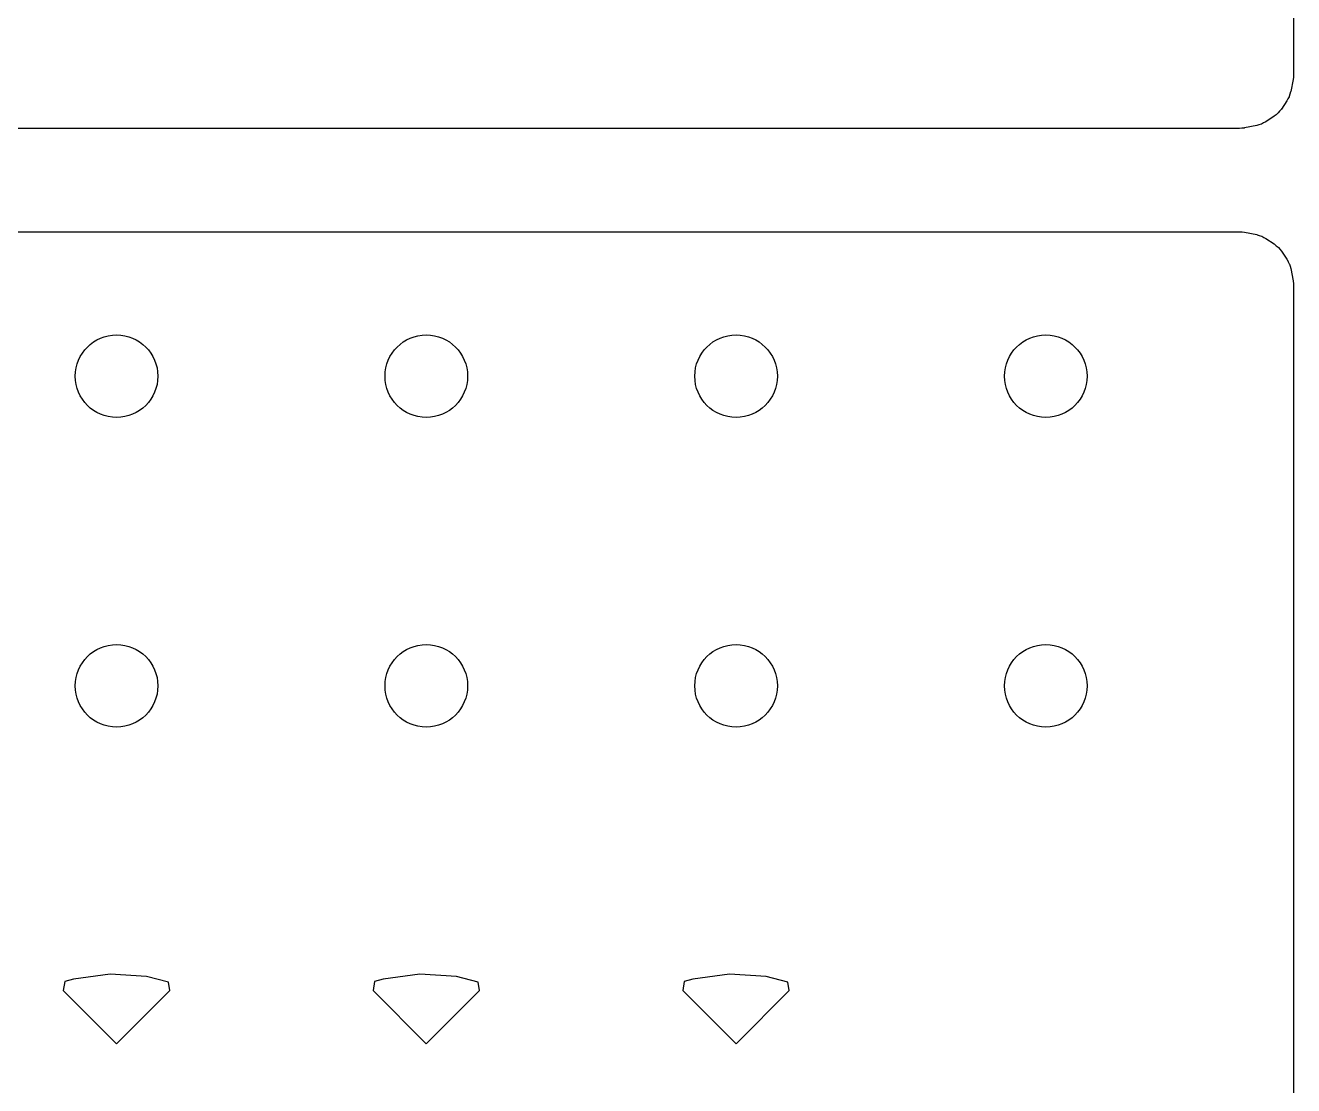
# Model space of a CAD drawing. Extents: x 1.67 to 6.2, y -5.98 to -1.89.
# Drawn here: x 2.7503 to 2.9921, y -4.1392 to -3.937 of the extents above; entities that cross this region are included whole.
import ezdxf

# ---------------------------------------------------------------- set-up
doc = ezdxf.new("R2010")
doc.units = 0
doc.header["$MEASUREMENT"] = 0
doc.layers.add('BLACK', color=7, linetype='CONTINUOUS')

msp = doc.modelspace()

# ---------------------------------------------------------------- linework, layer by layer
at = {"layer": 'BLACK', "linetype": 'CONTINUOUS'}
for p, q in [((2.99213, -3.593), (2.99213, -3.94637)), ((2.99203, -3.94733), (2.99157, -3.94966)), ((2.99208, -3.94688), (2.99203, -3.94733)), ((2.99213, -3.94643), (2.99208, -3.94688)), ((2.99213, -3.94637), (2.99213, -3.94637)), ((2.99213, -3.94637), (2.99213, -3.94637)), ((2.99213, -3.94637), (2.99213, -3.94637)), ((2.99213, -3.94637), (2.99213, -3.94643)), ((2.99126, -3.95064), (2.99104, -3.95103)), ((2.99127, -3.95061), (2.99126, -3.95064)), ((2.99129, -3.95058), (2.99127, -3.95061)), ((2.99142, -3.95015), (2.99129, -3.95058)), ((2.99155, -3.94972), (2.99142, -3.95015)), ((2.99157, -3.94967), (2.99155, -3.94972)), ((2.99157, -3.94966), (2.99157, -3.94966)), ((2.99157, -3.94966), (2.99157, -3.94967)), ((2.99157, -3.94967), (2.99157, -3.94967)), ((2.98975, -3.95305), (2.98946, -3.9534)), ((2.98978, -3.953), (2.98975, -3.95305)), ((2.98979, -3.953), (2.98978, -3.953)), ((2.98978, -3.953), (2.98978, -3.953)), ((2.98978, -3.953), (2.98978, -3.953)), ((2.99083, -3.95143), (2.98979, -3.953)), ((2.99104, -3.95103), (2.99083, -3.95143)), ((2.98641, -3.95564), (2.98601, -3.95586)), ((2.98681, -3.95544), (2.98641, -3.95564)), ((2.98686, -3.9554), (2.98681, -3.95544)), ((2.98843, -3.95435), (2.98686, -3.9554)), ((2.98686, -3.9554), (2.98686, -3.9554)), ((2.98686, -3.9554), (2.98686, -3.9554)), ((2.98686, -3.9554), (2.98686, -3.9554)), ((2.98878, -3.95407), (2.98843, -3.95435)), ((2.98913, -3.95379), (2.98878, -3.95407)), ((2.98915, -3.95376), (2.98913, -3.95379)), ((2.98917, -3.95374), (2.98915, -3.95376)), ((2.98946, -3.9534), (2.98917, -3.95374)), ((2.9818, -3.95669), (2.47282, -3.95669)), ((2.98224, -3.95665), (2.9818, -3.95669)), ((2.98269, -3.95661), (2.98224, -3.95665)), ((2.98275, -3.9566), (2.98269, -3.95661)), ((2.98276, -3.9566), (2.98275, -3.9566)), ((2.98275, -3.9566), (2.98275, -3.9566)), ((2.98275, -3.9566), (2.98275, -3.9566)), ((2.98509, -3.95613), (2.98276, -3.9566)), ((2.98552, -3.956), (2.98509, -3.95613)), ((2.98595, -3.95588), (2.98552, -3.956)), ((2.98598, -3.95586), (2.98595, -3.95588)), ((2.98601, -3.95586), (2.98598, -3.95586)), ((2.48488, -3.97638), (2.9818, -3.97638)), ((2.9818, -3.97638), (2.9818, -3.97638)), ((2.9818, -3.97638), (2.9818, -3.97638)), ((2.9818, -3.97638), (2.9818, -3.97638)), ((2.9818, -3.97638), (2.98187, -3.97638)), ((2.98187, -3.97638), (2.98231, -3.97643)), ((2.98231, -3.97643), (2.98276, -3.97647)), ((2.98276, -3.97647), (2.98509, -3.97694)), ((2.98509, -3.97694), (2.9851, -3.97694)), ((2.9851, -3.97694), (2.9851, -3.97694)), ((2.9851, -3.97694), (2.9851, -3.97694)), ((2.9851, -3.97694), (2.98516, -3.97695)), ((2.98516, -3.97695), (2.98559, -3.97709)), ((2.98559, -3.97709), (2.98602, -3.97722)), ((2.98602, -3.97722), (2.98604, -3.97723)), ((2.98604, -3.97723), (2.98607, -3.97724)), ((2.98607, -3.97724), (2.98647, -3.97746)), ((2.98647, -3.97746), (2.98686, -3.97767)), ((2.98686, -3.97767), (2.98843, -3.97872)), ((2.98843, -3.97872), (2.98844, -3.97872)), ((2.98844, -3.97872), (2.98844, -3.97872)), ((2.98844, -3.97872), (2.98844, -3.97872)), ((2.98844, -3.97872), (2.98849, -3.97876)), ((2.98849, -3.97876), (2.98883, -3.97905)), ((2.98883, -3.97905), (2.98918, -3.97933)), ((2.98918, -3.97933), (2.9892, -3.97936)), ((2.9892, -3.97936), (2.98922, -3.97937)), ((2.98922, -3.97937), (2.9895, -3.97973)), ((2.9895, -3.97973), (2.98979, -3.98007)), ((2.98979, -3.98007), (2.99083, -3.98164)), ((2.99083, -3.98164), (2.99084, -3.98165)), ((2.99084, -3.98165), (2.99084, -3.98165)), ((2.99084, -3.98165), (2.99084, -3.98165)), ((2.99084, -3.98165), (2.99087, -3.9817)), ((2.99087, -3.9817), (2.99108, -3.9821)), ((2.99108, -3.9821), (2.99129, -3.98249)), ((2.99129, -3.98249), (2.9913, -3.98252)), ((2.9913, -3.98252), (2.99131, -3.98255)), ((2.99131, -3.98255), (2.99144, -3.98298)), ((2.99144, -3.98298), (2.99157, -3.98341)), ((2.99157, -3.98341), (2.99203, -3.98575)), ((2.99203, -3.98575), (2.99204, -3.98581)), ((2.99204, -3.98581), (2.99208, -3.98626)), ((2.99208, -3.98626), (2.99213, -3.98671)), ((2.99213, -3.98671), (2.99213, -4.34007)), ((2.75785, -4.11939), (2.75756, -4.12112)), ((2.75948, -4.1189), (2.75785, -4.11939)), ((2.76648, -4.11796), (2.75948, -4.1189)), ((2.77345, -4.1184), (2.76648, -4.11796)), ((2.7776, -4.11951), (2.77345, -4.1184)), ((2.77787, -4.12112), (2.7776, -4.11951)), ((2.81691, -4.11939), (2.81662, -4.12112)), ((2.81853, -4.1189), (2.81691, -4.11939)), ((2.82554, -4.11796), (2.81853, -4.1189)), ((2.8325, -4.1184), (2.82554, -4.11796)), ((2.83666, -4.11951), (2.8325, -4.1184)), ((2.83693, -4.12112), (2.83666, -4.11951)), ((2.87596, -4.11939), (2.87567, -4.12112)), ((2.87759, -4.1189), (2.87596, -4.11939)), ((2.88459, -4.11796), (2.87759, -4.1189)), ((2.89156, -4.1184), (2.88459, -4.11796)), ((2.89571, -4.11951), (2.89156, -4.1184)), ((2.89598, -4.12112), (2.89571, -4.11951)), ((2.75756, -4.12112), (2.76772, -4.13127)), ((2.76772, -4.13127), (2.77787, -4.12112)), ((2.81662, -4.12112), (2.82677, -4.13127)), ((2.82677, -4.13127), (2.83693, -4.12112)), ((2.87567, -4.12112), (2.88583, -4.13127)), ((2.88583, -4.13127), (2.89598, -4.12112))]:
    msp.add_line(p, q, dxfattribs=at)
at = {"layer": 'BLACK'}
for centre in [(2.76772, -4.00394), (2.82677, -4.00394), (2.88583, -4.00394), (2.94488, -4.00394), (2.76772, -4.06299), (2.82677, -4.06299), (2.88583, -4.06299), (2.94488, -4.06299)]:
    msp.add_circle(centre, 0.00787, dxfattribs=at)

doc.saveas('drawing.dxf')
